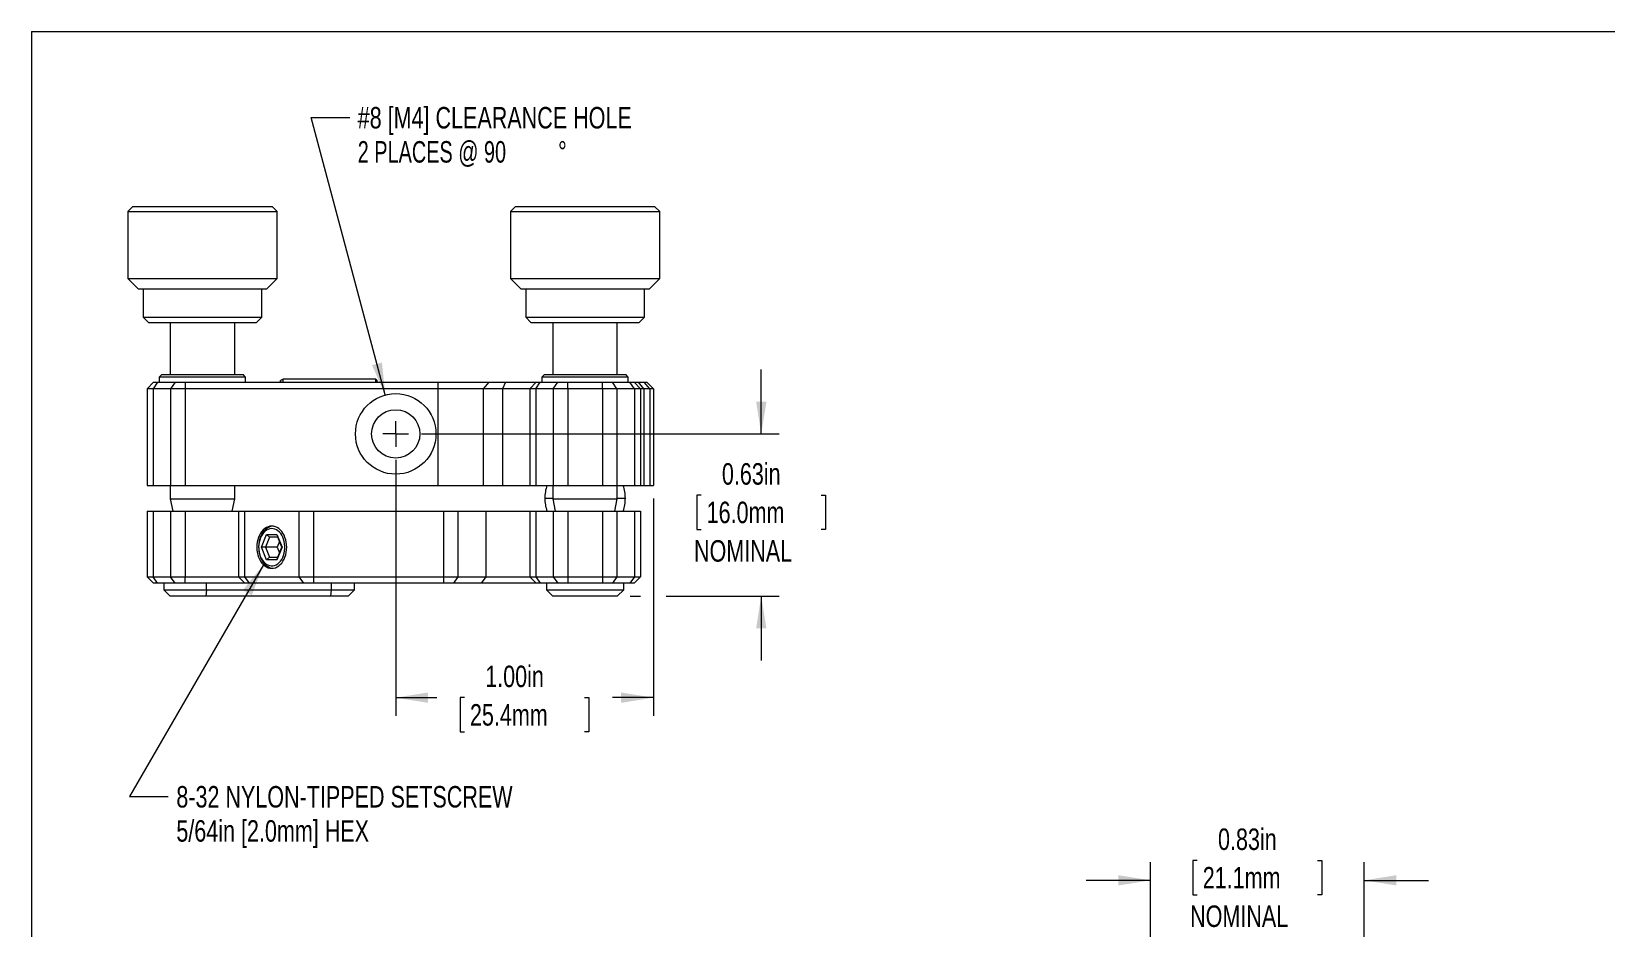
# Model space of a CAD drawing. Header units: inches. Extents: x 0.1 to 10.9, y 0 to 8.5.
# Drawn here: x 0.06 to 6.17, y 4.97 to 8.45 of the extents above; entities that cross this region are included whole.
import ezdxf

# ---------------------------------------------------------------- set-up
doc = ezdxf.new("R2010")
doc.units = ezdxf.units.IN
doc.header["$MEASUREMENT"] = 0
doc.styles.add('SLDTEXTSTYLE0', font='TXT', dxfattribs={"width": 0.75})
doc.styles.add('SLDTEXTSTYLE2', font='TXT', dxfattribs={"width": 0.692308})
doc.dimstyles.new('SLDDIMSTYLE0', dxfattribs={"dimtxt": 0.083333, "dimasz": 0.125, "dimexe": 0, "dimexo": 0.0625, "dimgap": 0.020833, "dimtad": 0, "dimtih": 1, "dimtoh": 1, "dimrnd": 1e-09, "dimzin": 12, "dimdsep": 46, "dimtxsty": 'SLDTEXTSTYLE0', "dimsah": 1, "dimcen": 0, "dimadec": 0, "dimazin": 3, "dimtfac": 1, "dimtofl": 0, "dimtmove": 0, "dimatfit": 3, "dimfxl": 1, "dimfrac": 2, "dimtolj": 1, "dimtzin": 12, "dimarcsym": 0})
doc.dimstyles.new('SLDDIMSTYLE2', dxfattribs={"dimtxt": 0.083333, "dimasz": 0.125, "dimexe": 0, "dimexo": 0.0625, "dimgap": 0.020833, "dimtad": 0, "dimtih": 1, "dimtoh": 1, "dimrnd": 1e-09, "dimdsep": 46, "dimtxsty": 'SLDTEXTSTYLE0', "dimsah": 1, "dimcen": 0.09, "dimadec": 0, "dimazin": 2, "dimtfac": 1, "dimtmove": 0, "dimatfit": 0, "dimfxl": 1, "dimfrac": 2, "dimtolj": 1, "dimtzin": 12, "dimarcsym": 0})
doc.dimstyles.new('SLDDIMSTYLE4', dxfattribs={"dimtxt": 0.083333, "dimasz": 0.125, "dimexe": 0, "dimexo": 0.0625, "dimgap": 0.020833, "dimtad": 0, "dimtih": 1, "dimtoh": 1, "dimrnd": 1e-09, "dimzin": 4, "dimdsep": 46, "dimtxsty": 'SLDTEXTSTYLE0', "dimsah": 1, "dimcen": 0.09, "dimadec": 0, "dimazin": 1, "dimtfac": 1, "dimtofl": 0, "dimtmove": 0, "dimatfit": 3, "dimfxl": 1, "dimfrac": 2, "dimtolj": 1, "dimtzin": 12, "dimarcsym": 0})
doc.dimstyles.new('SLDDIMSTYLE7', dxfattribs={"dimtxt": 0.083333, "dimasz": 0.125, "dimexe": 0, "dimexo": 0.0625, "dimgap": 0.020833, "dimtad": 0, "dimtih": 1, "dimtoh": 1, "dimrnd": 1e-09, "dimzin": 12, "dimdsep": 46, "dimtxsty": 'SLDTEXTSTYLE0', "dimsah": 1, "dimcen": 0, "dimadec": 0, "dimazin": 3, "dimtfac": 1, "dimtofl": 0, "dimtmove": 0, "dimatfit": 3, "dimfxl": 1, "dimfrac": 2, "dimtolj": 1, "dimtzin": 12, "dimarcsym": 0})

# ---------------------------------------------------------------- blocks, each defined once
blk = doc.blocks.new('_D_8')
at = {"color": 7, "linetype": 'Continuous', "lineweight": 0}
for p, q in [((4.4052, 4.1767), (4.4052, 5.2279)), ((4.5869, 5.2347), (4.57, 5.2347)), ((4.57, 5.2347), (4.57, 5.1023)), ((5.0529, 5.2347), (5.0698, 5.2347)), ((5.0698, 5.2347), (5.0698, 5.1023)), ((5.2347, 4.2417), (5.2347, 5.2279)), ((4.4052, 5.1579), (4.1552, 5.1579)), ((5.2347, 5.1579), (5.4847, 5.1579)), ((4.57, 5.1023), (4.5869, 5.1023)), ((5.0698, 5.1023), (5.0529, 5.1023))]:
    blk.add_line(p, q, dxfattribs=at)
for points in [[(4.4052, 5.1579), (4.2802, 5.1779), (4.2802, 5.1379)], [(5.2347, 5.1579), (5.3597, 5.1379), (5.3597, 5.1779)]]:
    blk.add_solid(points, dxfattribs=at)
at = {"color": 7, "linetype": 'Continuous', "lineweight": 0, "char_height": 0.08333, "attachment_point": 1, "style": 'SLDTEXTSTYLE0'}
for s, insert in [('0.83in', (4.6672, 5.359)), ('21.1mm', (4.608, 5.2097)), ('NOMINAL', (4.5589, 5.0604))]:
    blk.add_mtext(s, dxfattribs=dict(at, insert=insert))
blk = doc.blocks.new('_D_14')
at = {"color": 7, "linetype": 'Continuous', "lineweight": 0}
for p, q in [((1.4758, 6.7897), (1.4758, 5.7965)), ((2.4758, 6.6397), (2.4758, 5.7965)), ((1.4758, 5.8665), (1.6349, 5.8665)), ((1.7428, 5.8665), (1.7259, 5.8665)), ((1.7259, 5.8665), (1.7259, 5.7341)), ((2.2088, 5.8665), (2.2257, 5.8665)), ((2.2257, 5.8665), (2.2257, 5.7341)), ((2.4758, 5.8665), (2.3167, 5.8665)), ((1.7259, 5.7341), (1.7428, 5.7341)), ((2.2257, 5.7341), (2.2088, 5.7341))]:
    blk.add_line(p, q, dxfattribs=at)
for points in [[(1.4758, 5.8665), (1.6008, 5.8465), (1.6008, 5.8865)], [(2.4758, 5.8665), (2.3508, 5.8865), (2.3508, 5.8465)]]:
    blk.add_solid(points, dxfattribs=at)
at = {"color": 7, "linetype": 'Continuous', "lineweight": 0, "char_height": 0.08333, "attachment_point": 1, "style": 'SLDTEXTSTYLE0'}
for s, insert in [('1.00in', (1.8231, 5.9908)), ('25.4mm', (1.7639, 5.8415))]:
    blk.add_mtext(s, dxfattribs=dict(at, insert=insert))
blk = doc.blocks.new('_D_15')
at = {"color": 7, "linetype": 'Continuous', "lineweight": 0}
for p, q in [((1.4354, 7.0406), (1.1471, 8.1166)), ((1.1471, 8.1166), (1.2971, 8.1166))]:
    blk.add_line(p, q, dxfattribs=at)
blk.add_solid([(1.4354, 7.0406), (1.4223, 7.1665), (1.3837, 7.1562)], dxfattribs=at)
at = {"color": 7, "linetype": 'Continuous', "lineweight": 0, "attachment_point": 1}
for s, insert, char_height, style in [('#8 [M4] CLEARANCE HOLE', (1.3283, 8.1578), 0.083333, 'SLDTEXTSTYLE0'), ('2 PLACES @ 90', (1.3283, 8.0254), 0.083333, 'SLDTEXTSTYLE2'), ('%%d', (2.1061, 8.0254), 0.08333, 'SLDTEXTSTYLE0')]:
    blk.add_mtext(s, dxfattribs=dict(at, insert=insert, char_height=char_height, style=style))
blk = doc.blocks.new('_D_16')
at = {"color": 7, "linetype": 'Continuous', "lineweight": 0}
for p, q in [((2.8945, 6.8897), (2.8945, 7.1397)), ((1.5758, 6.8897), (2.9645, 6.8897)), ((2.6615, 6.6518), (2.6446, 6.6518)), ((2.6446, 6.6518), (2.6446, 6.5194)), ((3.1275, 6.6518), (3.1444, 6.6518)), ((3.1444, 6.6518), (3.1444, 6.5194)), ((2.6446, 6.5194), (2.6615, 6.5194)), ((3.1444, 6.5194), (3.1275, 6.5194)), ((2.3858, 6.2602), (2.4258, 6.2602)), ((2.5258, 6.2602), (2.9645, 6.2602)), ((2.8945, 6.2602), (2.8945, 6.0102))]:
    blk.add_line(p, q, dxfattribs=at)
for points in [[(2.8945, 6.8897), (2.9145, 7.0147), (2.8745, 7.0147)], [(2.8945, 6.2602), (2.8745, 6.1352), (2.9145, 6.1352)]]:
    blk.add_solid(points, dxfattribs=at)
at = {"color": 7, "linetype": 'Continuous', "lineweight": 0, "char_height": 0.08333, "attachment_point": 1, "style": 'SLDTEXTSTYLE0'}
for s, insert in [('0.63in', (2.7418, 6.7761)), ('16.0mm', (2.6826, 6.6268)), ('NOMINAL', (2.6335, 6.4775))]:
    blk.add_mtext(s, dxfattribs=dict(at, insert=insert))
blk = doc.blocks.new('_D_17')
at = {"color": 7, "linetype": 'Continuous', "lineweight": 0}
for p, q in [((0.9625, 6.382), (0.4431, 5.4825)), ((0.4431, 5.4825), (0.5931, 5.4825))]:
    blk.add_line(p, q, dxfattribs=at)
blk.add_solid([(0.9625, 6.382), (0.8826, 6.2837), (0.9173, 6.2637)], dxfattribs=at)
at = {"color": 7, "linetype": 'Continuous', "lineweight": 0, "char_height": 0.083333, "attachment_point": 1, "style": 'SLDTEXTSTYLE0'}
for s, insert in [('8-32 NYLON-TIPPED SETSCREW', (0.6244, 5.5237)), ('5/64in [2.0mm] HEX', (0.6244, 5.3913))]:
    blk.add_mtext(s, dxfattribs=dict(at, insert=insert))
blk = doc.blocks.new('SW_CENTERMARKSYMBOL_4')
at = {"color": 0, "linetype": 'Continuous', "lineweight": 0}
for q in [(-0.05, 0), (0, 0.05), (0, -0.05), (0.05, 0)]:
    blk.add_line((0, 0), q, dxfattribs=at)

msp = doc.modelspace()

# ---------------------------------------------------------------- linework, layer by layer
at = {"color": 7, "linetype": 'Continuous', "lineweight": 0}
for p, q in [((0.0622, 8.4506), (10.9445, 8.4506)), ((0.0622, 8.4506), (0.0622, 0.0356)), ((0.4558, 7.7722), (0.4358, 7.7522)), ((0.4558, 7.7722), (0.9958, 7.7722)), ((0.5009, 7.7722), (0.5009, 7.7722)), ((0.5087, 7.7722), (0.5087, 7.7722)), ((0.5211, 7.7722), (0.5211, 7.7722)), ((0.5292, 7.7722), (0.5292, 7.7722)), ((0.5665, 7.7722), (0.5665, 7.7722)), ((0.5845, 7.7722), (0.5845, 7.7722)), ((0.7187, 7.7722), (0.7187, 7.7722)), ((0.8694, 7.7722), (0.8694, 7.7722)), ((1.0158, 7.7522), (0.9958, 7.7722)), ((1.9408, 7.7722), (1.9208, 7.7522)), ((1.9408, 7.7722), (2.4808, 7.7722)), ((2.2325, 7.7722), (2.2325, 7.7722)), ((2.2407, 7.7722), (2.2407, 7.7722)), ((2.2687, 7.7722), (2.2687, 7.7722)), ((2.3176, 7.7722), (2.3176, 7.7722)), ((2.4014, 7.7722), (2.4014, 7.7722)), ((2.5008, 7.7522), (2.4808, 7.7722)), ((0.4358, 7.7522), (0.4358, 7.4922)), ((0.4358, 7.7522), (1.0158, 7.7522)), ((1.0158, 7.4922), (1.0158, 7.7522)), ((1.9208, 7.7522), (1.9208, 7.4922)), ((1.9208, 7.7522), (2.5008, 7.7522)), ((2.5008, 7.4922), (2.5008, 7.7522)), ((0.4358, 7.4922), (0.4758, 7.4522)), ((0.4358, 7.4922), (1.0158, 7.4922)), ((0.9758, 7.4522), (1.0158, 7.4922)), ((1.9208, 7.4922), (1.9608, 7.4522)), ((1.9208, 7.4922), (2.5008, 7.4922)), ((2.4608, 7.4522), (2.5008, 7.4922)), ((0.4758, 7.4522), (0.9758, 7.4522)), ((0.4958, 7.4522), (0.4958, 7.3422)), ((0.9558, 7.3422), (0.9558, 7.4522)), ((1.9608, 7.4522), (2.4608, 7.4522)), ((1.9808, 7.4522), (1.9808, 7.3422)), ((2.4408, 7.3422), (2.4408, 7.4522)), ((0.4958, 7.3422), (0.5158, 7.3222)), ((0.4958, 7.3422), (0.9558, 7.3422)), ((0.9358, 7.3222), (0.9558, 7.3422)), ((1.9808, 7.3422), (2.0008, 7.3222)), ((1.9808, 7.3422), (2.4408, 7.3422)), ((2.4208, 7.3222), (2.4408, 7.3422)), ((0.5158, 7.3222), (0.9358, 7.3222)), ((0.6008, 7.3222), (0.6008, 7.1197)), ((0.8508, 7.1197), (0.8508, 7.3222)), ((2.0008, 7.3222), (2.4208, 7.3222)), ((2.0858, 7.3222), (2.0858, 7.1197)), ((2.3358, 7.1197), (2.3358, 7.3222)), ((0.5358, 7.0897), (0.5108, 7.0647)), ((0.5519, 7.0897), (0.5343, 7.0647)), ((0.5358, 7.0897), (0.5519, 7.0897)), ((0.5519, 7.0897), (0.6199, 7.0897)), ((0.5683, 7.1197), (0.5583, 7.1097)), ((0.5583, 7.1097), (0.5583, 7.0897)), ((0.8933, 7.1097), (0.5583, 7.1097)), ((0.5683, 7.1197), (0.8833, 7.1197)), ((0.6199, 7.0897), (0.6023, 7.0647)), ((0.6199, 7.0897), (0.6588, 7.0897)), ((0.6588, 7.0897), (0.6588, 7.0647)), ((0.6588, 7.0897), (1.6389, 7.0897)), ((0.8933, 7.1097), (0.8833, 7.1197)), ((0.8933, 7.0897), (0.8933, 7.1097)), ((1.0392, 7.1023), (1.0292, 7.097)), ((1.0292, 7.097), (1.0292, 7.0897)), ((1.3992, 7.1022), (1.0392, 7.1023)), ((1.4042, 7.0972), (1.3992, 7.1022)), ((1.3992, 7.0897), (1.3992, 7.1022)), ((1.4042, 7.0897), (1.4042, 7.0972)), ((1.6389, 7.0897), (1.6389, 7.0647)), ((1.6389, 7.0897), (1.8373, 7.0897)), ((1.8373, 7.0897), (1.8153, 7.0647)), ((1.8373, 7.0897), (1.9019, 7.0897)), ((1.9019, 7.0897), (1.8901, 7.0647)), ((1.9019, 7.0897), (2.0208, 7.0897)), ((1.9958, 7.0647), (2.0208, 7.0897)), ((2.0193, 7.0647), (2.0369, 7.0897)), ((2.0208, 7.0897), (2.0369, 7.0897)), ((2.0369, 7.0897), (2.1049, 7.0897)), ((2.0533, 7.1197), (2.0433, 7.1097)), ((2.0433, 7.1097), (2.0433, 7.0897)), ((2.3783, 7.1097), (2.0433, 7.1097)), ((2.0533, 7.1197), (2.3683, 7.1197)), ((2.0873, 7.0647), (2.1049, 7.0897)), ((2.1049, 7.0897), (2.1438, 7.0897)), ((2.1438, 7.0647), (2.1438, 7.0897)), ((2.1438, 7.0897), (2.2778, 7.0897)), ((2.2778, 7.0647), (2.2778, 7.0897)), ((2.2778, 7.0897), (2.3167, 7.0897)), ((2.3344, 7.0647), (2.3167, 7.0897)), ((2.3167, 7.0897), (2.3847, 7.0897)), ((2.3783, 7.1097), (2.3683, 7.1197)), ((2.3783, 7.0897), (2.3783, 7.1097)), ((2.4024, 7.0647), (2.3847, 7.0897)), ((2.3847, 7.0897), (2.4008, 7.0897)), ((2.4258, 7.0647), (2.4008, 7.0897)), ((2.4008, 7.0897), (2.4177, 7.0897)), ((2.4393, 7.0647), (2.4177, 7.0897)), ((2.4177, 7.0897), (2.4407, 7.0897)), ((2.4623, 7.0647), (2.4407, 7.0897)), ((2.4407, 7.0897), (2.4508, 7.0897)), ((2.4758, 7.0647), (2.4508, 7.0897)), ((0.5343, 7.0647), (0.5108, 7.0647)), ((0.5108, 7.0647), (0.5108, 6.6897)), ((0.6023, 7.0647), (0.5343, 7.0647)), ((0.5343, 7.0647), (0.5343, 6.6897)), ((0.6588, 7.0647), (0.6023, 7.0647)), ((0.6023, 7.0647), (0.6023, 6.6897)), ((0.6588, 7.0647), (0.6588, 6.6897)), ((1.6389, 7.0647), (0.6588, 7.0647)), ((1.8153, 7.0647), (1.6389, 7.0647)), ((1.6389, 7.0647), (1.6389, 6.6897)), ((1.8901, 7.0647), (1.8153, 7.0647)), ((1.8153, 7.0647), (1.8153, 6.6897)), ((1.9958, 7.0647), (1.8901, 7.0647)), ((1.8901, 7.0647), (1.8901, 6.6897)), ((2.0193, 7.0647), (1.9958, 7.0647)), ((1.9958, 7.0647), (1.9958, 6.6897)), ((2.0873, 7.0647), (2.0193, 7.0647)), ((2.0193, 7.0647), (2.0193, 6.6897)), ((2.1438, 7.0647), (2.0873, 7.0647)), ((2.0873, 7.0647), (2.0873, 6.6897)), ((2.2778, 7.0647), (2.1438, 7.0647)), ((2.1438, 7.0647), (2.1438, 6.6897)), ((2.2778, 7.0647), (2.2778, 6.6897)), ((2.3344, 7.0647), (2.2778, 7.0647)), ((2.3344, 7.0647), (2.3344, 6.6897)), ((2.4024, 7.0647), (2.3344, 7.0647)), ((2.4024, 7.0647), (2.4024, 6.6897)), ((2.4258, 7.0647), (2.4024, 7.0647)), ((2.4258, 7.0647), (2.4258, 6.6897)), ((2.4393, 7.0647), (2.4258, 7.0647)), ((2.4393, 7.0647), (2.4393, 6.6897)), ((2.4623, 7.0647), (2.4393, 7.0647)), ((2.4623, 7.0647), (2.4623, 6.6897)), ((2.4758, 7.0647), (2.4623, 7.0647)), ((2.4758, 7.0647), (2.4758, 6.6897)), ((0.5108, 6.6897), (0.5343, 6.6897)), ((0.5343, 6.6897), (0.6023, 6.6897)), ((0.6008, 6.6897), (0.6008, 6.6372)), ((0.6023, 6.6897), (0.6588, 6.6897)), ((0.6588, 6.6897), (1.6389, 6.6897)), ((0.8508, 6.6372), (0.8508, 6.6897)), ((1.6389, 6.6897), (1.8153, 6.6897)), ((1.8153, 6.6897), (1.8901, 6.6897)), ((1.8901, 6.6897), (1.9958, 6.6897)), ((1.9958, 6.6897), (2.0193, 6.6897)), ((2.0193, 6.6897), (2.0873, 6.6897)), ((2.0858, 6.6897), (2.0858, 6.6372)), ((2.0873, 6.6897), (2.1438, 6.6897)), ((2.1438, 6.6897), (2.2778, 6.6897)), ((2.2778, 6.6897), (2.3344, 6.6897)), ((2.3344, 6.6897), (2.4024, 6.6897)), ((2.3358, 6.6372), (2.3358, 6.6897)), ((2.4024, 6.6897), (2.4258, 6.6897)), ((2.4258, 6.6897), (2.4393, 6.6897)), ((2.4393, 6.6897), (2.4623, 6.6897)), ((2.4623, 6.6897), (2.4758, 6.6897)), ((0.6008, 6.6372), (0.6102, 6.5902)), ((0.6008, 6.6372), (0.8508, 6.6372)), ((0.8414, 6.5902), (0.8508, 6.6372)), ((2.0858, 6.6372), (2.0952, 6.5902)), ((2.0858, 6.6372), (2.3358, 6.6372)), ((2.3264, 6.5902), (2.3358, 6.6372)), ((0.5108, 6.5902), (0.5108, 6.3352)), ((0.5108, 6.5902), (0.5343, 6.5902)), ((0.5343, 6.5902), (0.5343, 6.3352)), ((0.5343, 6.5902), (0.6023, 6.5902)), ((0.6023, 6.5902), (0.6023, 6.3352)), ((0.6023, 6.5902), (0.6588, 6.5902)), ((0.6588, 6.5902), (0.6588, 6.3352)), ((0.6588, 6.5902), (0.8658, 6.5902)), ((0.8658, 6.5902), (0.8658, 6.3352)), ((0.8658, 6.5902), (0.8893, 6.5902)), ((0.8893, 6.5902), (0.8893, 6.3352)), ((0.8893, 6.5902), (1.1003, 6.5902)), ((1.1003, 6.5902), (1.1003, 6.3352)), ((1.1003, 6.5902), (1.1568, 6.5902)), ((1.1568, 6.5902), (1.1568, 6.3352)), ((1.1568, 6.5902), (1.6608, 6.5902)), ((1.6608, 6.5902), (1.6608, 6.3352)), ((1.6608, 6.5902), (1.7173, 6.5902)), ((1.7173, 6.5902), (1.7173, 6.3352)), ((1.7173, 6.5902), (1.8253, 6.5902)), ((1.8253, 6.5902), (1.8253, 6.3352)), ((1.8253, 6.5902), (1.9958, 6.5902)), ((1.9958, 6.5902), (1.9958, 6.3352)), ((1.9958, 6.5902), (2.0193, 6.5902)), ((2.0193, 6.5902), (2.0193, 6.3352)), ((2.0193, 6.5902), (2.0873, 6.5902)), ((2.0873, 6.5902), (2.0873, 6.3352)), ((2.0873, 6.5902), (2.1438, 6.5902)), ((2.1438, 6.5902), (2.1438, 6.3352)), ((2.1438, 6.5902), (2.2778, 6.5902)), ((2.2778, 6.5902), (2.2778, 6.3352)), ((2.2778, 6.5902), (2.3344, 6.5902)), ((2.3344, 6.5902), (2.3344, 6.3352)), ((2.3344, 6.5902), (2.4024, 6.5902)), ((2.4024, 6.5902), (2.4024, 6.3352)), ((2.4024, 6.5902), (2.4258, 6.5902)), ((2.4258, 6.5902), (2.4258, 6.3352)), ((0.9547, 6.4502), (0.9747, 6.4992)), ((0.9859, 6.4892), (0.9699, 6.4502)), ((0.9747, 6.4992), (1.0148, 6.4992)), ((0.9859, 6.4892), (0.9747, 6.4992)), ((1.0178, 6.4892), (0.9859, 6.4892)), ((1.0148, 6.4992), (1.0348, 6.4502)), ((1.0148, 6.4992), (1.0178, 6.4892)), ((1.0337, 6.4502), (1.0178, 6.4892)), ((0.9747, 6.4011), (0.9547, 6.4502)), ((0.9699, 6.4502), (0.9547, 6.4502)), ((0.9699, 6.4502), (0.9859, 6.4111)), ((1.0159, 6.4502), (0.9699, 6.4502)), ((1.0348, 6.4502), (1.0148, 6.4011)), ((1.0248, 6.472), (1.0159, 6.4502)), ((1.0159, 6.4502), (1.0248, 6.4283)), ((1.0178, 6.4111), (1.0337, 6.4502)), ((1.0348, 6.4502), (1.0337, 6.4502)), ((0.9859, 6.4111), (0.9747, 6.4011)), ((1.0148, 6.4011), (0.9747, 6.4011)), ((0.9859, 6.4111), (1.0178, 6.4111)), ((1.0148, 6.4011), (1.0178, 6.4111)), ((0.5108, 6.3352), (0.5343, 6.3352)), ((0.5358, 6.3102), (0.5108, 6.3352)), ((0.5343, 6.3352), (0.6023, 6.3352)), ((0.5519, 6.3102), (0.5343, 6.3352)), ((0.5519, 6.3102), (0.5358, 6.3102)), ((0.6199, 6.3102), (0.5519, 6.3102)), ((0.5758, 6.3102), (0.5758, 6.2852)), ((0.6023, 6.3352), (0.6588, 6.3352)), ((0.6199, 6.3102), (0.6023, 6.3352)), ((0.6588, 6.3102), (0.6199, 6.3102)), ((0.6588, 6.3352), (0.8658, 6.3352)), ((0.6588, 6.3102), (0.6588, 6.3352)), ((0.8908, 6.3102), (0.6588, 6.3102)), ((0.7411, 6.2852), (0.7411, 6.3102)), ((0.8658, 6.3352), (0.8893, 6.3352)), ((0.8658, 6.3352), (0.8908, 6.3102)), ((0.8893, 6.3352), (1.1003, 6.3352)), ((0.8893, 6.3352), (0.9069, 6.3102)), ((0.9069, 6.3102), (0.8908, 6.3102)), ((1.1179, 6.3102), (0.9069, 6.3102)), ((1.1003, 6.3352), (1.1568, 6.3352)), ((1.1003, 6.3352), (1.1179, 6.3102)), ((1.1568, 6.3102), (1.1179, 6.3102)), ((1.1568, 6.3352), (1.6608, 6.3352)), ((1.1568, 6.3352), (1.1568, 6.3102)), ((1.6608, 6.3102), (1.1568, 6.3102)), ((1.226, 6.2852), (1.226, 6.3102)), ((1.3158, 6.2852), (1.3158, 6.3102)), ((1.6608, 6.3352), (1.7173, 6.3352)), ((1.6608, 6.3352), (1.6608, 6.3102)), ((1.6996, 6.3102), (1.6608, 6.3102)), ((1.7173, 6.3352), (1.6996, 6.3102)), ((1.8076, 6.3102), (1.6996, 6.3102)), ((1.7173, 6.3352), (1.8253, 6.3352)), ((1.8253, 6.3352), (1.8076, 6.3102)), ((2.0208, 6.3102), (1.8076, 6.3102)), ((1.8253, 6.3352), (1.9958, 6.3352)), ((1.9958, 6.3352), (2.0193, 6.3352)), ((1.9958, 6.3352), (2.0208, 6.3102)), ((2.0193, 6.3352), (2.0873, 6.3352)), ((2.0193, 6.3352), (2.0369, 6.3102)), ((2.0369, 6.3102), (2.0208, 6.3102)), ((2.1049, 6.3102), (2.0369, 6.3102)), ((2.0608, 6.3102), (2.0608, 6.2852)), ((2.0873, 6.3352), (2.1438, 6.3352)), ((2.0873, 6.3352), (2.1049, 6.3102)), ((2.1438, 6.3102), (2.1049, 6.3102)), ((2.1438, 6.3352), (2.2778, 6.3352)), ((2.1438, 6.3352), (2.1438, 6.3102)), ((2.2778, 6.3102), (2.1438, 6.3102)), ((2.2778, 6.3352), (2.3344, 6.3352)), ((2.2778, 6.3352), (2.2778, 6.3102)), ((2.3167, 6.3102), (2.2778, 6.3102)), ((2.3344, 6.3352), (2.3167, 6.3102)), ((2.3847, 6.3102), (2.3167, 6.3102)), ((2.3344, 6.3352), (2.4024, 6.3352)), ((2.3608, 6.2852), (2.3608, 6.3102)), ((2.4024, 6.3352), (2.3847, 6.3102)), ((2.4008, 6.3102), (2.3847, 6.3102)), ((2.4258, 6.3352), (2.4008, 6.3102)), ((2.4024, 6.3352), (2.4258, 6.3352)), ((0.5758, 6.2852), (0.6008, 6.2602)), ((0.5758, 6.2852), (0.7411, 6.2852)), ((0.7386, 6.2602), (0.6008, 6.2602)), ((0.7411, 6.2852), (0.7386, 6.2602)), ((1.2235, 6.2602), (0.7386, 6.2602)), ((0.7411, 6.2852), (1.226, 6.2852)), ((1.2235, 6.2602), (1.226, 6.2852)), ((1.2908, 6.2602), (1.2235, 6.2602)), ((1.226, 6.2852), (1.3158, 6.2852)), ((1.2908, 6.2602), (1.3158, 6.2852)), ((2.0608, 6.2852), (2.0858, 6.2602)), ((2.0608, 6.2852), (2.3608, 6.2852)), ((2.3358, 6.2602), (2.0858, 6.2602)), ((2.3358, 6.2602), (2.3608, 6.2852))]:
    msp.add_line(p, q, dxfattribs=at)
at = {"color": 8, "linetype": 'Continuous', "lineweight": 0}
for p, q in [((2.0546, 6.6399), (2.0858, 6.6399)), ((2.3358, 6.6399), (2.3671, 6.6399))]:
    msp.add_line(p, q, dxfattribs=at)
at = {"color": 7, "linetype": 'Continuous', "lineweight": 0, "flags": 128}
for points in [[(1.0292, 7.0897), (1.0292, 7.0917), (1.0292, 7.0946), (1.0292, 7.0964), (1.0292, 7.097)], [(1.0392, 7.0897), (1.0392, 7.0931), (1.0392, 7.097), (1.0392, 7.0999), (1.0392, 7.1017), (1.0392, 7.1023)], [(1.0527, 6.4502), (1.0523, 6.4601), (1.051, 6.4698), (1.049, 6.4793), (1.0461, 6.4883), (1.0425, 6.4968), (1.0382, 6.5046), (1.0332, 6.5116), (1.0277, 6.5177), (1.0217, 6.5228), (1.0153, 6.5269), (1.0086, 6.5298), (1.0017, 6.5316), (0.9948, 6.5322), (0.9878, 6.5316), (0.9809, 6.5298), (0.9742, 6.5269), (0.9678, 6.5228), (0.9618, 6.5177), (0.9563, 6.5116), (0.9513, 6.5046), (0.947, 6.4968), (0.9434, 6.4883), (0.9405, 6.4793), (0.9385, 6.4698), (0.9372, 6.4601), (0.9368, 6.4502), (0.9372, 6.4403), (0.9385, 6.4306), (0.9405, 6.4211), (0.9434, 6.4121), (0.947, 6.4036), (0.9513, 6.3958), (0.9563, 6.3888), (0.9618, 6.3827), (0.9678, 6.3776), (0.9742, 6.3735), (0.9809, 6.3706), (0.9878, 6.3688), (0.9948, 6.3682), (1.0017, 6.3688), (1.0086, 6.3706), (1.0153, 6.3735), (1.0217, 6.3776), (1.0277, 6.3827), (1.0332, 6.3888), (1.0382, 6.3958), (1.0425, 6.4036), (1.0461, 6.4121), (1.049, 6.4211), (1.051, 6.4306), (1.0523, 6.4403), (1.0527, 6.4502)], [(0.9507, 6.4862), (0.9478, 6.4779), (0.9456, 6.4692), (0.9443, 6.4602), (0.9438, 6.451), (0.9442, 6.4417), (0.9454, 6.4327), (0.9474, 6.4239), (0.9501, 6.4155), (0.9536, 6.4077), (0.9578, 6.4006), (0.9626, 6.3944), (0.9679, 6.389), (0.9736, 6.3847), (0.9797, 6.3814), (0.9861, 6.3792), (0.9926, 6.3782), (0.9991, 6.3784), (1.0055, 6.3798), (1.0118, 6.3823), (1.0178, 6.386), (1.0234, 6.3907), (1.0286, 6.3964), (1.0332, 6.4029), (1.0371, 6.4103), (1.0404, 6.4182), (1.0429, 6.4268), (1.0446, 6.4357), (1.0455, 6.4448), (1.0456, 6.454), (1.0448, 6.4632), (1.0432, 6.4721), (1.0409, 6.4807), (1.0377, 6.4888), (1.0339, 6.4963), (1.0294, 6.503), (1.0243, 6.5088), (1.0188, 6.5137), (1.0128, 6.5175), (1.0066, 6.5202), (1.0002, 6.5218), (0.9937, 6.5222), (0.9872, 6.5214), (0.9808, 6.5194), (0.9746, 6.5163), (0.9688, 6.5121), (0.9634, 6.5069), (0.9586, 6.5008), (0.9543, 6.4939), (0.9507, 6.4862)], [(0.9516, 6.4912), (0.9485, 6.4823), (0.9461, 6.473), (0.9446, 6.4633), (0.9439, 6.4535), (0.944, 6.4436), (0.945, 6.4338), (0.9468, 6.4242), (0.9494, 6.415), (0.9528, 6.4064), (0.9569, 6.3983), (0.9617, 6.391), (0.967, 6.3846), (0.9728, 6.3792), (0.9791, 6.3747), (0.9857, 6.3714), (0.9925, 6.3692), (0.9983, 6.3683)]]:
    msp.add_lwpolyline(points, dxfattribs=at)
at = {"color": 7, "linetype": 'Continuous', "lineweight": 0}
for radius in [0.1562, 0.0938]:
    msp.add_circle((1.4758, 6.8897), radius, dxfattribs=at)
for centre, radius, start, end in [((2.2108, 6.6399), 0.1563, 161.43359, 180), ((2.2108, 6.6399), 0.1562, 0, 18.56641), ((2.2108, 6.6399), 0.1563, 180, 198.56619), ((2.2108, 6.6399), 0.1562, 341.43381, 0), ((1.0083, 6.4735), 0.0593, 99.68224, 162.69421)]:
    msp.add_arc(centre, radius, start, end, dxfattribs=at)

# ---------------------------------------------------------------- block references
msp.add_blockref('SW_CENTERMARKSYMBOL_4', (1.4758, 6.8897), dxfattribs=at)

# ---------------------------------------------------------------- dimensions: what is measured, and where the dimension line sits
dim = msp.add_diameter_dim_2p(p1=(1.5163, 6.7388), p2=(1.4354, 7.0406), text='#8 [M4] CLEARANCE HOLE\\P2 PLACES @ 90%%d', dimstyle='SLDDIMSTYLE0', override={"dimpost": '<>'}, dxfattribs=at)
dim.commit()
dim.dimension.update_dxf_attribs({"geometry": '_D_15', "text_midpoint": (2.0405, 8.1166), "dimtype": 163})
dim = msp.add_linear_dim(base=(2.8945, 6.2602), p1=(1.5258, 6.8897), p2=(2.3358, 6.2602), angle=90, text='<>\\PNOMINAL', dimstyle='SLDDIMSTYLE2', dxfattribs=at)
dim.commit()
dim.dimension.update_dxf_attribs({"geometry": '_D_16', "text_midpoint": (2.8945, 6.5749), "dimtype": 160})
dim = msp.add_linear_dim(base=(2.4758, 5.8665), p1=(1.4758, 6.8397), p2=(2.4758, 6.6897), dimstyle='SLDDIMSTYLE4', dxfattribs=at)
dim.commit()
dim.dimension.update_dxf_attribs({"geometry": '_D_14', "text_midpoint": (1.9758, 5.8665), "dimtype": 160})
dim = msp.add_radius_dim(center=(1.0018, 6.4502), mpoint=(0.9625, 6.382), text='8-32 NYLON-TIPPED SETSCREW\\P5/64in [2.0mm] HEX', dimstyle='SLDDIMSTYLE7', override={"dimpost": '<>'}, dxfattribs=at)
dim.commit()
dim.dimension.update_dxf_attribs({"geometry": '_D_17', "text_midpoint": (1.4174, 5.4825), "dimtype": 164})
dim = msp.add_linear_dim(base=(5.2347, 5.1579), p1=(4.4052, 4.1267), p2=(5.2347, 4.1917), text='<>\\PNOMINAL', dimstyle='SLDDIMSTYLE2', dxfattribs=at)
dim.commit()
dim.dimension.update_dxf_attribs({"geometry": '_D_8', "text_midpoint": (4.8199, 5.1579), "dimtype": 160})

doc.saveas('drawing.dxf')
